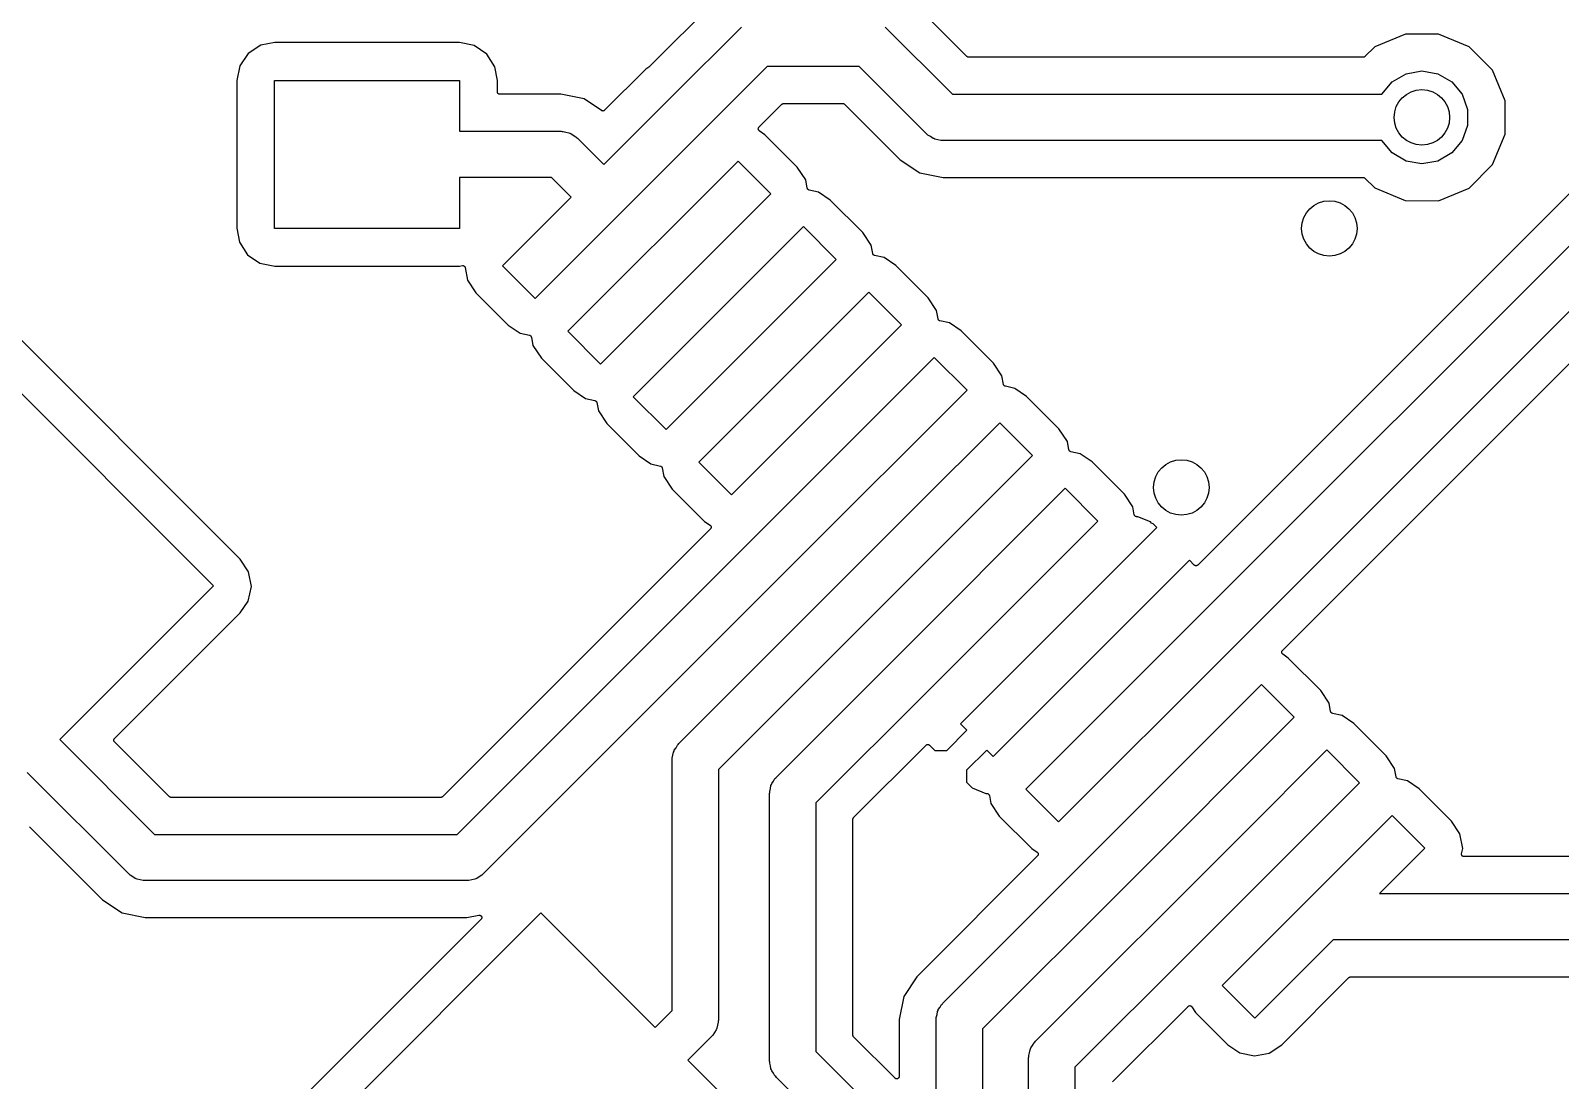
# Model space of a CAD drawing. Extents: x 0.3 to 75.7, y -92.7 to -2.
# Drawn here: x 15.88 to 24.15, y -77.4 to -71.73 of the extents above; entities that cross this region are included whole.
import ezdxf

# ---------------------------------------------------------------- set-up
doc = ezdxf.new("R2010")
doc.units = 0
doc.header["$MEASUREMENT"] = 0
doc.layers.add('BLACK', color=7, linetype='CONTINUOUS')

msp = doc.modelspace()

# ---------------------------------------------------------------- linework, layer by layer
at = {"layer": 'Black'}
for p, q in [((20.9417, -71.8712), (19.8196, -70.7491)), ((19.5802, -71.5711), (19.2239, -71.9274)), ((19.3508, -72.0834), (19.7225, -71.7116)), ((20.4993, -71.7116), (20.8627, -72.075)), ((23.3109, -71.7499), (23.1454, -71.8183)), ((23.4899, -71.7501), (23.3109, -71.7499)), ((23.6552, -71.8187), (23.4899, -71.7501)), ((17.126, -71.81), (17.0578, -71.8538)), ((17.2012, -71.7958), (17.126, -71.81)), ((18.1987, -71.7958), (17.2012, -71.7958)), ((18.2793, -71.8122), (18.1987, -71.7958)), ((18.3462, -71.8578), (18.2793, -71.8122)), ((23.1454, -71.8183), (23.0924, -71.8712)), ((23.7817, -71.9454), (23.6552, -71.8187)), ((17.0122, -71.9207), (16.9958, -72.0013)), ((17.0578, -71.8538), (17.0122, -71.9207)), ((18.39, -71.926), (18.3462, -71.8578)), ((20.9422, -71.8715), (20.9417, -71.8712)), ((20.9426, -71.872), (20.9422, -71.8715)), ((20.944, -71.8728), (20.9426, -71.872)), ((20.9454, -71.8738), (20.944, -71.8728)), ((20.946, -71.8739), (20.9454, -71.8738)), ((20.9465, -71.8742), (20.946, -71.8739)), ((20.9481, -71.8745), (20.9465, -71.8742)), ((20.9498, -71.875), (20.9481, -71.8745)), ((20.9504, -71.8749), (20.9498, -71.875)), ((20.9509, -71.875), (20.9504, -71.8749)), ((23.0832, -71.875), (20.9509, -71.875)), ((23.0838, -71.8749), (23.0832, -71.875)), ((23.0844, -71.875), (23.0838, -71.8749)), ((23.086, -71.8745), (23.0844, -71.875)), ((23.0877, -71.8742), (23.086, -71.8745)), ((23.0882, -71.8739), (23.0877, -71.8742)), ((23.0887, -71.8738), (23.0882, -71.8739)), ((23.0901, -71.8728), (23.0887, -71.8738)), ((23.0916, -71.872), (23.0901, -71.8728)), ((23.092, -71.8715), (23.0916, -71.872)), ((23.0924, -71.8712), (23.092, -71.8715)), ((16.9958, -72.0013), (16.9958, -72.7988)), ((17.2, -72.8), (17.2, -72)), ((17.2, -72), (18.2, -72)), ((18.2, -72), (18.2, -72.275)), ((18.4042, -72.0012), (18.39, -71.926)), ((18.4042, -72.062), (18.4042, -72.0012)), ((19.2055, -71.9399), (18.9837, -72.1617)), ((19.2219, -71.929), (19.2055, -71.9399)), ((19.2229, -71.9281), (19.2219, -71.929)), ((19.2239, -71.9274), (19.2229, -71.9281)), ((19.8627, -71.925), (19.5275, -72.2601)), ((20.3591, -71.925), (19.8627, -71.925)), ((20.7225, -72.2884), (20.3591, -71.925)), ((23.2387, -72.0078), (23.3142, -71.9642)), ((23.3142, -71.9642), (23.4, -71.949)), ((23.4, -71.949), (23.4858, -71.9642)), ((23.4858, -71.9642), (23.5613, -72.0078)), ((23.8501, -72.1109), (23.7817, -71.9454)), ((18.4044, -72.0631), (18.4042, -72.062)), ((18.4044, -72.0643), (18.4044, -72.0631)), ((18.4048, -72.0653), (18.4044, -72.0643)), ((18.405, -72.0664), (18.4048, -72.0653)), ((18.4055, -72.0674), (18.405, -72.0664)), ((18.4059, -72.0685), (18.4055, -72.0674)), ((18.4066, -72.0694), (18.4059, -72.0685)), ((18.4072, -72.0704), (18.4066, -72.0694)), ((18.4081, -72.0711), (18.4072, -72.0704)), ((18.4088, -72.072), (18.4081, -72.0711)), ((18.4098, -72.0725), (18.4088, -72.072)), ((18.4107, -72.0733), (18.4098, -72.0725)), ((18.4117, -72.0736), (18.4107, -72.0733)), ((18.4127, -72.0742), (18.4117, -72.0736)), ((18.4138, -72.0744), (18.4127, -72.0742)), ((18.4149, -72.0748), (18.4138, -72.0744)), ((18.4161, -72.0748), (18.4149, -72.0748)), ((18.4172, -72.075), (18.4161, -72.0748)), ((18.7469, -72.075), (18.4172, -72.075)), ((18.8724, -72.1), (18.7469, -72.075)), ((18.9795, -72.4546), (19.3508, -72.0834)), ((19.3508, -72.0834), (19.3508, -72.0834)), ((20.8627, -72.075), (23.1825, -72.075)), ((23.1825, -72.075), (23.1827, -72.0745)), ((23.1827, -72.0745), (23.2387, -72.0078)), ((23.5613, -72.0078), (23.6173, -72.0745)), ((23.6173, -72.0745), (23.6471, -72.1564)), ((18.9673, -72.1633), (18.8724, -72.1)), ((18.9692, -72.1642), (18.9673, -72.1633)), ((18.9711, -72.1651), (18.9692, -72.1642)), ((18.9713, -72.1651), (18.9711, -72.1651)), ((18.9714, -72.1651), (18.9713, -72.1651)), ((18.9735, -72.1653), (18.9714, -72.1651)), ((18.9756, -72.1655), (18.9735, -72.1653)), ((18.9758, -72.1654), (18.9756, -72.1655)), ((18.9759, -72.1654), (18.9758, -72.1654)), ((18.9779, -72.1649), (18.9759, -72.1654)), ((18.98, -72.1643), (18.9779, -72.1649)), ((18.9801, -72.1642), (18.98, -72.1643)), ((18.9802, -72.1642), (18.9801, -72.1642)), ((18.9819, -72.1629), (18.9802, -72.1642)), ((18.9837, -72.1617), (18.9819, -72.1629)), ((19.8176, -72.2529), (19.9417, -72.1288)), ((19.9417, -72.1288), (19.9422, -72.1285)), ((19.9422, -72.1285), (19.9426, -72.128)), ((19.9426, -72.128), (19.944, -72.1272)), ((19.944, -72.1272), (19.9454, -72.1262)), ((19.9454, -72.1262), (19.946, -72.1261)), ((19.946, -72.1261), (19.9465, -72.1258)), ((19.9465, -72.1258), (19.9481, -72.1255)), ((19.9481, -72.1255), (19.9498, -72.125)), ((19.9498, -72.125), (19.9504, -72.1251)), ((19.9504, -72.1251), (19.9509, -72.125)), ((19.9509, -72.125), (20.2709, -72.125)), ((20.2709, -72.125), (20.2715, -72.1251)), ((20.2715, -72.1251), (20.272, -72.125)), ((20.272, -72.125), (20.2737, -72.1255)), ((20.2737, -72.1255), (20.2754, -72.1258)), ((20.2754, -72.1258), (20.2758, -72.1261)), ((20.2758, -72.1261), (20.2764, -72.1262)), ((20.2764, -72.1262), (20.2778, -72.1272)), ((20.2778, -72.1272), (20.2793, -72.128)), ((20.2793, -72.128), (20.2796, -72.1285)), ((20.2796, -72.1285), (20.2801, -72.1288)), ((20.2801, -72.1288), (20.5802, -72.4289)), ((23.6471, -72.1564), (23.6471, -72.2436)), ((23.8499, -72.2899), (23.8501, -72.1109)), ((19.8162, -72.2549), (19.8175, -72.253)), ((19.8175, -72.253), (19.8176, -72.253)), ((19.8176, -72.253), (19.8176, -72.2529)), ((23.6471, -72.2436), (23.6173, -72.3255)), ((18.2, -72.275), (18.7482, -72.275)), ((19.5275, -72.2601), (18.6083, -73.1794)), ((18.7482, -72.275), (18.7536, -72.276)), ((18.7536, -72.276), (18.7591, -72.2755)), ((18.7591, -72.2755), (18.7748, -72.2797)), ((18.7748, -72.2797), (18.7909, -72.2825)), ((18.7909, -72.2825), (18.7957, -72.2853)), ((18.7957, -72.2853), (18.801, -72.2867)), ((18.801, -72.2867), (18.8144, -72.2961)), ((18.8144, -72.2961), (18.8285, -72.3042)), ((18.8285, -72.3042), (18.8321, -72.3085)), ((18.8321, -72.3085), (18.8366, -72.3116)), ((18.8366, -72.3116), (18.9795, -72.4546)), ((19.8141, -72.2633), (19.8138, -72.2611)), ((19.8138, -72.2611), (19.8139, -72.2611)), ((19.8139, -72.261), (19.8144, -72.2588)), ((19.8139, -72.2611), (19.8139, -72.261)), ((19.8142, -72.2655), (19.8141, -72.2633)), ((19.8143, -72.2655), (19.8142, -72.2655)), ((19.8143, -72.2656), (19.8143, -72.2655)), ((19.8152, -72.2676), (19.8143, -72.2656)), ((19.8144, -72.2588), (19.815, -72.2568)), ((19.815, -72.2566), (19.8162, -72.2549)), ((19.815, -72.2567), (19.815, -72.2566)), ((19.815, -72.2568), (19.815, -72.2567)), ((19.8162, -72.2696), (19.8152, -72.2676)), ((19.8162, -72.2697), (19.8162, -72.2696)), ((19.8162, -72.2696), (19.8162, -72.2696)), ((19.8178, -72.2712), (19.8162, -72.2697)), ((19.8193, -72.2728), (19.8178, -72.2712)), ((19.8194, -72.2728), (19.8193, -72.2728)), ((19.8195, -72.2728), (19.8194, -72.2728)), ((19.8496, -72.2934), (19.8195, -72.2728)), ((20.0246, -72.4684), (19.8496, -72.2934)), ((20.727, -72.2915), (20.7225, -72.2884)), ((20.7306, -72.2958), (20.727, -72.2915)), ((20.7447, -72.3039), (20.7306, -72.2958)), ((20.7581, -72.3133), (20.7447, -72.3039)), ((20.7634, -72.3147), (20.7581, -72.3133)), ((20.7682, -72.3175), (20.7634, -72.3147)), ((20.7842, -72.3203), (20.7682, -72.3175)), ((20.8, -72.3245), (20.7842, -72.3203)), ((20.8055, -72.324), (20.8, -72.3245)), ((20.8109, -72.325), (20.8055, -72.324)), ((23.1825, -72.325), (20.8109, -72.325)), ((23.1827, -72.3255), (23.1825, -72.325)), ((23.2387, -72.3922), (23.1827, -72.3255)), ((23.6173, -72.3255), (23.5613, -72.3922)), ((23.7813, -72.4552), (23.8499, -72.2899)), ((23.3142, -72.4358), (23.2387, -72.3922)), ((23.5613, -72.3922), (23.4858, -72.4358)), ((18.7851, -73.3562), (19.7043, -72.4369)), ((19.7043, -72.4369), (19.8811, -72.6137)), ((20.07, -72.537), (20.0246, -72.4684)), ((20.5802, -72.4289), (20.6866, -72.5)), ((20.6866, -72.5), (20.8122, -72.525)), ((23.4, -72.451), (23.3142, -72.4358)), ((23.4858, -72.4358), (23.4, -72.451)), ((23.6546, -72.5817), (23.7813, -72.4552)), ((18.6964, -72.525), (18.2, -72.525)), ((18.2, -72.525), (18.2, -72.8)), ((18.8028, -72.6314), (18.6964, -72.525)), ((20.0786, -72.5823), (20.07, -72.537)), ((20.0788, -72.5831), (20.0786, -72.5823)), ((20.079, -72.5839), (20.0788, -72.5831)), ((20.8122, -72.525), (23.0832, -72.525)), ((24.2712, -72.537), (22.1884, -74.6198)), ((23.0832, -72.525), (23.0838, -72.5251)), ((23.0838, -72.5251), (23.0843, -72.525)), ((23.0843, -72.525), (23.086, -72.5255)), ((23.086, -72.5255), (23.0876, -72.5258)), ((23.0876, -72.5258), (23.0881, -72.5261)), ((23.0881, -72.5261), (23.0887, -72.5262)), ((23.0887, -72.5262), (23.0901, -72.5272)), ((23.0901, -72.5272), (23.0916, -72.528)), ((23.0916, -72.528), (23.0919, -72.5285)), ((23.0919, -72.5285), (23.0924, -72.5288)), ((23.0924, -72.5288), (23.1448, -72.5813)), ((23.1448, -72.5813), (23.3101, -72.6499)), ((23.4891, -72.6501), (23.6546, -72.5817)), ((18.4315, -73.0026), (18.8028, -72.6314)), ((19.8811, -72.6137), (18.9619, -73.5329)), ((20.0796, -72.5852), (20.079, -72.5839)), ((20.0802, -72.5866), (20.0796, -72.5852)), ((20.0807, -72.5872), (20.0802, -72.5866)), ((20.0811, -72.5879), (20.0807, -72.5872)), ((20.0821, -72.5889), (20.0811, -72.5879)), ((20.0831, -72.59), (20.0821, -72.5889)), ((20.0838, -72.5904), (20.0831, -72.59)), ((20.0844, -72.5909), (20.0838, -72.5904)), ((20.0858, -72.5915), (20.0844, -72.5909)), ((20.087, -72.5922), (20.0858, -72.5915)), ((20.0878, -72.5923), (20.087, -72.5922)), ((20.0886, -72.5926), (20.0878, -72.5923)), ((20.1399, -72.6038), (20.0886, -72.5926)), ((20.2031, -72.647), (20.1399, -72.6038)), ((20.3781, -72.822), (20.2031, -72.647)), ((22.1792, -74.9118), (24.475, -72.616)), ((23.3101, -72.6499), (23.4891, -72.6501)), ((16.9958, -72.7988), (17.01, -72.874)), ((18.2, -72.8), (17.2, -72.8)), ((19.1386, -73.7097), (20.0579, -72.7905)), ((20.0579, -72.7905), (20.2347, -72.9672)), ((20.4236, -72.8905), (20.3781, -72.822)), ((24.6884, -72.7562), (22.356, -75.0886)), ((17.01, -72.874), (17.0538, -72.9422)), ((20.4321, -72.9359), (20.4236, -72.8905)), ((22.646, -75.0813), (24.8289, -72.8985)), ((17.0538, -72.9422), (17.1207, -72.9878)), ((17.1207, -72.9878), (17.2013, -73.0042)), ((20.2347, -72.9672), (19.3154, -73.8865)), ((20.4324, -72.9366), (20.4321, -72.9359)), ((20.4325, -72.9374), (20.4324, -72.9366)), ((20.4332, -72.9387), (20.4325, -72.9374)), ((20.4337, -72.9401), (20.4332, -72.9387)), ((20.4342, -72.9407), (20.4337, -72.9401)), ((20.4346, -72.9414), (20.4342, -72.9407)), ((20.4357, -72.9424), (20.4346, -72.9414)), ((20.4366, -72.9435), (20.4357, -72.9424)), ((20.4374, -72.9439), (20.4366, -72.9435)), ((20.438, -72.9445), (20.4374, -72.9439)), ((20.4393, -72.945), (20.438, -72.9445)), ((20.4406, -72.9457), (20.4393, -72.945)), ((20.4414, -72.9459), (20.4406, -72.9457)), ((20.4421, -72.9462), (20.4414, -72.9459)), ((20.4934, -72.9573), (20.4421, -72.9462)), ((20.5567, -73.0005), (20.4934, -72.9573)), ((17.0142, -74.5869), (15.4603, -73.0331)), ((17.2013, -73.0042), (18.1988, -73.0042)), ((18.1988, -73.0042), (18.2147, -73.0012)), ((18.2147, -73.0012), (18.2158, -73.0012)), ((18.2158, -73.0012), (18.2169, -73.001)), ((18.2169, -73.001), (18.2181, -73.0011)), ((18.2181, -73.0011), (18.2192, -73.0011)), ((18.2192, -73.0011), (18.2203, -73.0015)), ((18.2203, -73.0015), (18.2214, -73.0017)), ((18.2214, -73.0017), (18.2224, -73.0022)), ((18.2224, -73.0022), (18.2235, -73.0026)), ((18.2235, -73.0026), (18.2243, -73.0033)), ((18.2243, -73.0033), (18.2253, -73.0039)), ((18.2253, -73.0039), (18.2261, -73.0048)), ((18.2261, -73.0048), (18.2269, -73.0055)), ((18.2269, -73.0055), (18.2275, -73.0065)), ((18.2275, -73.0065), (18.2283, -73.0073)), ((18.2283, -73.0073), (18.2287, -73.0084)), ((18.2287, -73.0084), (18.2292, -73.0094)), ((18.2292, -73.0094), (18.2295, -73.0105)), ((18.2295, -73.0105), (18.2299, -73.0116)), ((18.2299, -73.0116), (18.2426, -73.0793)), ((18.2426, -73.0793), (18.2881, -73.1479)), ((18.6083, -73.1794), (18.4315, -73.0026)), ((20.7317, -73.1755), (20.5567, -73.0005)), ((18.2881, -73.1479), (18.4631, -73.3229)), ((19.4922, -74.0633), (20.4114, -73.144)), ((20.4114, -73.144), (20.5882, -73.3208)), ((15.3151, -73.1766), (16.8707, -74.7322)), ((20.7771, -73.2441), (20.7317, -73.1755)), ((20.7857, -73.2894), (20.7771, -73.2441)), ((18.4631, -73.3229), (18.5263, -73.3661)), ((20.5882, -73.3208), (19.669, -74.24)), ((20.786, -73.2902), (20.7857, -73.2894)), ((20.7861, -73.291), (20.786, -73.2902)), ((20.7867, -73.2923), (20.7861, -73.291)), ((20.7873, -73.2937), (20.7867, -73.2923)), ((20.7878, -73.2943), (20.7873, -73.2937)), ((20.7882, -73.295), (20.7878, -73.2943)), ((20.7892, -73.296), (20.7882, -73.295)), ((20.7902, -73.2971), (20.7892, -73.296)), ((20.7909, -73.2975), (20.7902, -73.2971)), ((20.7915, -73.298), (20.7909, -73.2975)), ((20.7929, -73.2986), (20.7915, -73.298)), ((20.7941, -73.2993), (20.7929, -73.2986)), ((20.7949, -73.2994), (20.7941, -73.2993)), ((20.7957, -73.2997), (20.7949, -73.2994)), ((20.847, -73.3109), (20.7957, -73.2997)), ((20.9102, -73.3541), (20.847, -73.3109)), ((18.5263, -73.3661), (18.5776, -73.3772)), ((18.5776, -73.3772), (18.5784, -73.3775)), ((18.5784, -73.3775), (18.5792, -73.3777)), ((18.5792, -73.3777), (18.5804, -73.3784)), ((18.5804, -73.3784), (18.5818, -73.3789)), ((18.5818, -73.3789), (18.5824, -73.3795)), ((18.5824, -73.3795), (18.5831, -73.3799)), ((18.5831, -73.3799), (18.584, -73.381)), ((18.584, -73.381), (18.5851, -73.382)), ((18.5851, -73.382), (18.5855, -73.3827)), ((18.5855, -73.3827), (18.586, -73.3833)), ((18.586, -73.3833), (18.5866, -73.3847)), ((18.5866, -73.3847), (18.5872, -73.386)), ((18.5872, -73.386), (18.5873, -73.3868)), ((18.5873, -73.3868), (18.5876, -73.3875)), ((18.5876, -73.3875), (18.5962, -73.4329)), ((18.9619, -73.5329), (18.7851, -73.3562)), ((21.0852, -73.5291), (20.9102, -73.3541)), ((18.5962, -73.4329), (18.6416, -73.5014)), ((18.6416, -73.5014), (18.8166, -73.6764)), ((20.3054, -73.9572), (20.765, -73.4976)), ((20.765, -73.4976), (20.9418, -73.6744)), ((21.1307, -73.5976), (21.0852, -73.5291)), ((21.1392, -73.643), (21.1307, -73.5976)), ((21.1395, -73.6437), (21.1392, -73.643)), ((21.1396, -73.6446), (21.1395, -73.6437)), ((21.1403, -73.6458), (21.1396, -73.6446)), ((21.1408, -73.6472), (21.1403, -73.6458)), ((21.1413, -73.6478), (21.1408, -73.6472)), ((21.1417, -73.6485), (21.1413, -73.6478)), ((21.1428, -73.6495), (21.1417, -73.6485)), ((21.1438, -73.6506), (21.1428, -73.6495)), ((21.1445, -73.651), (21.1438, -73.6506)), ((21.1451, -73.6516), (21.1445, -73.651)), ((21.1464, -73.6521), (21.1451, -73.6516)), ((21.1477, -73.6529), (21.1464, -73.6521)), ((21.1485, -73.653), (21.1477, -73.6529)), ((21.1492, -73.6533), (21.1485, -73.653)), ((21.2005, -73.6644), (21.1492, -73.6533)), ((18.8166, -73.6764), (18.8799, -73.7196)), ((18.8799, -73.7196), (18.9312, -73.7308)), ((18.9312, -73.7308), (18.9319, -73.7311)), ((18.9319, -73.7311), (18.9327, -73.7312)), ((18.9327, -73.7312), (18.934, -73.7319)), ((18.934, -73.7319), (18.9353, -73.7325)), ((18.9353, -73.7325), (18.9359, -73.733)), ((18.9359, -73.733), (18.9367, -73.7334)), ((18.9367, -73.7334), (18.9376, -73.7345)), ((18.9376, -73.7345), (18.9387, -73.7355)), ((18.9387, -73.7355), (18.9391, -73.7362)), ((18.9391, -73.7362), (18.9396, -73.7368)), ((18.9396, -73.7368), (18.9401, -73.7382)), ((18.9401, -73.7382), (18.9408, -73.7395)), ((18.9408, -73.7395), (18.9409, -73.7403)), ((18.9409, -73.7403), (18.9412, -73.7411)), ((18.9412, -73.7411), (18.9497, -73.7864)), ((19.3154, -73.8865), (19.1386, -73.7097)), ((20.9418, -73.6744), (20.0225, -74.5936)), ((21.2638, -73.7076), (21.2005, -73.6644)), ((21.4388, -73.8826), (21.2638, -73.7076)), ((18.9497, -73.7864), (18.9952, -73.855)), ((18.9952, -73.855), (19.1702, -74.03)), ((20.6589, -74.3107), (21.1185, -73.8511)), ((21.1185, -73.8511), (21.2953, -74.0279)), ((21.4842, -73.9512), (21.4388, -73.8826)), ((18.1876, -76.075), (20.3054, -73.9572)), ((21.4928, -73.9965), (21.4842, -73.9512)), ((19.1702, -74.03), (19.2334, -74.0732)), ((19.669, -74.24), (19.4922, -74.0633)), ((21.2953, -74.0279), (20.3761, -74.9471)), ((21.4931, -73.9973), (21.4928, -73.9965)), ((21.4932, -73.9981), (21.4931, -73.9973)), ((21.4938, -73.9994), (21.4932, -73.9981)), ((21.4944, -74.0008), (21.4938, -73.9994)), ((21.4949, -74.0014), (21.4944, -74.0008)), ((21.4953, -74.0021), (21.4949, -74.0014)), ((21.4964, -74.0031), (21.4953, -74.0021)), ((21.4973, -74.0042), (21.4964, -74.0031)), ((21.498, -74.0046), (21.4973, -74.0042)), ((21.4986, -74.0051), (21.498, -74.0046)), ((21.5, -74.0057), (21.4986, -74.0051)), ((21.5012, -74.0064), (21.5, -74.0057)), ((21.502, -74.0065), (21.5012, -74.0064)), ((21.5028, -74.0068), (21.502, -74.0065)), ((21.5541, -74.018), (21.5028, -74.0068)), ((21.6173, -74.0612), (21.5541, -74.018)), ((21.7923, -74.2362), (21.6173, -74.0612)), ((19.2334, -74.0732), (19.2847, -74.0843)), ((19.2847, -74.0843), (19.2855, -74.0846)), ((19.2855, -74.0846), (19.2863, -74.0848)), ((19.2863, -74.0848), (19.2875, -74.0855)), ((19.2875, -74.0855), (19.2889, -74.086)), ((19.2889, -74.086), (19.2895, -74.0866)), ((19.2895, -74.0866), (19.2902, -74.087)), ((19.2902, -74.087), (19.2912, -74.0881)), ((19.2912, -74.0881), (19.2922, -74.0891)), ((19.2922, -74.0891), (19.2926, -74.0898)), ((19.2926, -74.0898), (19.2931, -74.0904)), ((19.2931, -74.0904), (19.2937, -74.0918)), ((19.2937, -74.0918), (19.2943, -74.0931)), ((19.2943, -74.0931), (19.2945, -74.0939)), ((19.2945, -74.0939), (19.2947, -74.0946)), ((19.2947, -74.0946), (19.3033, -74.14)), ((19.3033, -74.14), (19.3487, -74.2086)), ((19.3487, -74.2086), (19.5237, -74.3836)), ((20.5529, -75.1239), (21.4721, -74.2047)), ((21.4721, -74.2047), (21.6489, -74.3815)), ((21.8378, -74.3047), (21.7923, -74.2362)), ((19.3848, -75.5848), (20.6589, -74.3107)), ((21.8459, -74.3476), (21.8378, -74.3047)), ((19.5237, -74.3836), (19.5538, -74.4041)), ((21.6489, -74.3815), (20.7296, -75.3007)), ((21.8466, -74.3497), (21.8459, -74.3476)), ((21.8474, -74.3517), (21.8466, -74.3497)), ((21.8474, -74.3518), (21.8474, -74.3517)), ((21.8475, -74.3519), (21.8474, -74.3518)), ((21.8489, -74.3535), (21.8475, -74.3519)), ((21.8503, -74.3552), (21.8489, -74.3535)), ((21.8504, -74.3552), (21.8503, -74.3552)), ((21.8504, -74.3553), (21.8504, -74.3552)), ((21.8522, -74.3563), (21.8504, -74.3553)), ((21.8542, -74.3575), (21.8522, -74.3563)), ((21.8543, -74.3575), (21.8542, -74.3575)), ((21.8564, -74.3578), (21.8543, -74.3575)), ((21.8543, -74.3575), (21.8543, -74.3575)), ((21.8586, -74.3582), (21.8564, -74.3578)), ((21.8654, -74.3582), (21.8586, -74.3582)), ((21.934, -74.3866), (21.8654, -74.3582)), ((21.9387, -74.3922), (21.934, -74.3866)), ((21.9477, -74.3974), (21.9387, -74.3922)), ((21.9671, -74.4168), (21.9477, -74.3974)), ((19.5557, -74.424), (18.1085, -75.8712)), ((19.5538, -74.4041), (19.5539, -74.4042)), ((19.5539, -74.4042), (19.5539, -74.4042)), ((19.5539, -74.4042), (19.5555, -74.4058)), ((19.5555, -74.4058), (19.5571, -74.4073)), ((19.5558, -74.4239), (19.5557, -74.424)), ((19.5557, -74.424), (19.5557, -74.424)), ((19.5571, -74.422), (19.5558, -74.4239)), ((19.5571, -74.4073), (19.5571, -74.4073)), ((19.5571, -74.4073), (19.5571, -74.4074)), ((19.5571, -74.4074), (19.5581, -74.4094)), ((19.5583, -74.4203), (19.5571, -74.422)), ((19.5581, -74.4094), (19.559, -74.4113)), ((19.5589, -74.418), (19.5583, -74.4202)), ((19.5583, -74.4202), (19.5583, -74.4203)), ((19.5583, -74.4203), (19.5583, -74.4203)), ((19.5594, -74.416), (19.5589, -74.418)), ((19.559, -74.4113), (19.559, -74.4114)), ((19.559, -74.4114), (19.559, -74.4115)), ((19.559, -74.4115), (19.5592, -74.4136)), ((19.5592, -74.4136), (19.5595, -74.4158)), ((19.5595, -74.4158), (19.5594, -74.4159)), ((19.5594, -74.4159), (19.5594, -74.416)), ((21.8256, -74.5582), (21.9671, -74.4168)), ((20.9064, -75.4775), (21.8256, -74.5582)), ((17.0596, -74.6555), (17.0142, -74.5869)), ((20.0225, -74.5936), (18.3277, -76.2884)), ((22.1438, -74.5936), (22.0024, -74.735)), ((22.17, -74.6198), (22.1438, -74.5936)), ((22.1709, -74.6204), (22.17, -74.6198)), ((22.1717, -74.6212), (22.1709, -74.6204)), ((22.1728, -74.6217), (22.1717, -74.6212)), ((22.1737, -74.6223), (22.1728, -74.6217)), ((22.1748, -74.6226), (22.1737, -74.6223)), ((22.1758, -74.6231), (22.1748, -74.6226)), ((22.177, -74.6232), (22.1758, -74.6231)), ((22.1781, -74.6235), (22.177, -74.6232)), ((22.1792, -74.6234), (22.1781, -74.6235)), ((22.1803, -74.6235), (22.1792, -74.6234)), ((22.1814, -74.6232), (22.1803, -74.6235)), ((22.1826, -74.6231), (22.1814, -74.6232)), ((22.1836, -74.6226), (22.1826, -74.6231)), ((22.1847, -74.6223), (22.1836, -74.6226)), ((22.1856, -74.6217), (22.1847, -74.6223)), ((22.1867, -74.6212), (22.1856, -74.6217)), ((22.1875, -74.6204), (22.1867, -74.6212)), ((22.1884, -74.6198), (22.1875, -74.6204)), ((16.8707, -74.7322), (16.0399, -75.5631)), ((17.0746, -74.735), (17.0596, -74.6555)), ((17.0142, -74.8775), (17.0574, -74.8142)), ((17.0574, -74.8142), (17.0746, -74.735)), ((22.0024, -74.735), (21.0832, -75.6543)), ((16.3348, -75.5568), (17.0142, -74.8775)), ((20.3761, -74.9471), (19.5982, -75.725)), ((21.26, -75.831), (22.1792, -74.9118)), ((22.1792, -74.9118), (22.1792, -74.9118)), ((19.9116, -75.7652), (20.5529, -75.1239)), ((20.5529, -75.1239), (20.5529, -75.1239)), ((22.356, -75.0886), (21.4367, -76.0078)), ((22.6423, -75.0894), (22.6429, -75.0873)), ((22.6423, -75.0895), (22.6423, -75.0894)), ((22.6423, -75.0896), (22.6423, -75.0895)), ((22.6425, -75.0917), (22.6423, -75.0896)), ((22.6427, -75.0939), (22.6425, -75.0917)), ((22.6427, -75.094), (22.6427, -75.0939)), ((22.6437, -75.096), (22.6427, -75.094)), ((22.6427, -75.094), (22.6427, -75.094)), ((22.6429, -75.0873), (22.6434, -75.0852)), ((22.6434, -75.085), (22.6447, -75.0833)), ((22.6434, -75.0851), (22.6434, -75.085)), ((22.6434, -75.0852), (22.6434, -75.0851)), ((22.6446, -75.098), (22.6437, -75.096)), ((22.6446, -75.0981), (22.6446, -75.098)), ((22.6447, -75.0981), (22.6446, -75.0981)), ((22.6447, -75.0833), (22.6459, -75.0815)), ((22.6462, -75.0996), (22.6447, -75.0981)), ((22.6459, -75.0815), (22.646, -75.0814)), ((22.646, -75.0814), (22.646, -75.0813)), ((22.6478, -75.1012), (22.6462, -75.0996)), ((22.6479, -75.1013), (22.6478, -75.1012)), ((22.6478, -75.1012), (22.6478, -75.1012)), ((22.678, -75.1218), (22.6479, -75.1013)), ((22.853, -75.2968), (22.678, -75.1218)), ((20.7296, -75.3007), (20.125, -75.9053)), ((22.0731, -75.725), (22.5328, -75.2653)), ((22.5328, -75.2653), (22.7095, -75.4421)), ((22.8985, -75.3654), (22.853, -75.2968)), ((22.907, -75.4108), (22.8985, -75.3654)), ((22.7095, -75.4421), (21.7903, -76.3614)), ((22.9073, -75.4115), (22.907, -75.4108)), ((22.9074, -75.4123), (22.9073, -75.4115)), ((22.9081, -75.4136), (22.9074, -75.4123)), ((22.9086, -75.415), (22.9081, -75.4136)), ((22.9091, -75.4156), (22.9086, -75.415)), ((22.9095, -75.4163), (22.9091, -75.4156)), ((22.9106, -75.4173), (22.9095, -75.4163)), ((22.9115, -75.4184), (22.9106, -75.4173)), ((22.9122, -75.4188), (22.9115, -75.4184)), ((22.9128, -75.4193), (22.9122, -75.4188)), ((22.9142, -75.4199), (22.9128, -75.4193)), ((22.9155, -75.4206), (22.9142, -75.4199)), ((22.9163, -75.4207), (22.9155, -75.4206)), ((22.917, -75.4211), (22.9163, -75.4207)), ((22.9683, -75.4322), (22.917, -75.4211)), ((23.0315, -75.4754), (22.9683, -75.4322)), ((23.2065, -75.6504), (23.0315, -75.4754)), ((16.3323, -75.5605), (16.3329, -75.5596)), ((16.3329, -75.5596), (16.3334, -75.5586)), ((16.3334, -75.5586), (16.3342, -75.5578)), ((16.3342, -75.5578), (16.3348, -75.5568)), ((20.8323, -75.6216), (20.9414, -75.5125)), ((20.9414, -75.5125), (20.9064, -75.4775)), ((16.0399, -75.5631), (16.5518, -76.075)), ((16.3311, -75.5649), (16.3314, -75.5638)), ((16.3312, -75.566), (16.3311, -75.5649)), ((16.3311, -75.5672), (16.3312, -75.566)), ((16.3314, -75.5683), (16.3311, -75.5672)), ((16.3314, -75.5638), (16.3315, -75.5627)), ((16.3315, -75.5694), (16.3314, -75.5683)), ((16.3315, -75.5627), (16.332, -75.5616)), ((16.332, -75.5704), (16.3315, -75.5694)), ((16.332, -75.5616), (16.3323, -75.5605)), ((16.3323, -75.5715), (16.332, -75.5704)), ((16.3329, -75.5725), (16.3323, -75.5715)), ((16.3334, -75.5735), (16.3329, -75.5725)), ((16.3342, -75.5743), (16.3334, -75.5735)), ((16.3348, -75.5752), (16.3342, -75.5743)), ((16.6308, -75.8712), (16.3348, -75.5752)), ((19.3529, -75.6466), (19.3558, -75.6305)), ((19.3558, -75.6305), (19.3585, -75.6257)), ((19.3585, -75.6257), (19.3599, -75.6204)), ((19.3599, -75.6204), (19.3693, -75.607)), ((19.3693, -75.607), (19.3775, -75.5929)), ((19.3775, -75.5929), (19.3817, -75.5893)), ((19.3817, -75.5893), (19.3848, -75.5848)), ((20.3288, -75.9844), (20.7204, -75.5927)), ((20.7204, -75.5927), (20.7214, -75.5921)), ((20.7214, -75.5921), (20.7222, -75.5913)), ((20.7222, -75.5913), (20.7232, -75.5908)), ((20.7232, -75.5908), (20.7241, -75.5901)), ((20.7241, -75.5901), (20.7252, -75.5898)), ((20.7252, -75.5898), (20.7263, -75.5894)), ((20.7263, -75.5894), (20.7274, -75.5893)), ((20.7274, -75.5893), (20.7285, -75.589)), ((20.7285, -75.589), (20.7296, -75.5891)), ((20.7296, -75.5891), (20.7308, -75.589)), ((20.7308, -75.589), (20.7319, -75.5893)), ((20.7319, -75.5893), (20.733, -75.5894)), ((20.733, -75.5894), (20.734, -75.5898)), ((20.734, -75.5898), (20.7351, -75.5901)), ((20.7351, -75.5901), (20.7361, -75.5908)), ((20.7361, -75.5908), (20.7371, -75.5913)), ((20.7371, -75.5913), (20.7379, -75.5921)), ((20.7379, -75.5921), (20.7388, -75.5927)), ((20.7388, -75.5927), (20.7677, -75.6216)), ((20.7677, -75.6216), (20.8323, -75.6216)), ((21.0482, -75.6193), (20.939, -75.7284)), ((21.0832, -75.6543), (21.0482, -75.6193)), ((22.4267, -76.0785), (22.8863, -75.6189)), ((22.8863, -75.6189), (23.0631, -75.7957)), ((19.3482, -75.6732), (19.3492, -75.6678)), ((19.3482, -77.0277), (19.3482, -75.6732)), ((19.3487, -75.6623), (19.3529, -75.6466)), ((19.3492, -75.6678), (19.3487, -75.6623)), ((19.5982, -75.725), (19.5982, -77.0795)), ((20.8116, -76.9865), (22.0731, -75.725)), ((23.252, -75.7189), (23.2065, -75.6504)), ((23.2605, -75.7643), (23.252, -75.7189)), ((16.4116, -76.2884), (15.8631, -75.7399)), ((19.8825, -75.8108), (19.8853, -75.806)), ((19.8853, -75.806), (19.8867, -75.8007)), ((19.8867, -75.8007), (19.8961, -75.7874)), ((19.8961, -75.7874), (19.9042, -75.7732)), ((19.9042, -75.7732), (19.9085, -75.7697)), ((19.9085, -75.7697), (19.9116, -75.7652)), ((20.939, -75.7284), (20.939, -75.7929)), ((20.939, -75.7929), (20.9699, -75.8238)), ((23.0631, -75.7957), (22.1438, -76.7149)), ((23.2608, -75.7651), (23.2605, -75.7643)), ((23.2609, -75.7659), (23.2608, -75.7651)), ((23.2616, -75.7672), (23.2609, -75.7659)), ((23.2621, -75.7685), (23.2616, -75.7672)), ((23.2627, -75.7692), (23.2621, -75.7685)), ((23.263, -75.7699), (23.2627, -75.7692)), ((23.2641, -75.7708), (23.263, -75.7699)), ((23.2651, -75.772), (23.2641, -75.7708)), ((23.2658, -75.7724), (23.2651, -75.772)), ((23.2664, -75.7729), (23.2658, -75.7724)), ((23.2677, -75.7735), (23.2664, -75.7729)), ((23.269, -75.7742), (23.2677, -75.7735)), ((23.2698, -75.7743), (23.269, -75.7742)), ((23.2706, -75.7746), (23.2698, -75.7743)), ((23.3219, -75.7857), (23.2706, -75.7746)), ((23.3851, -75.8289), (23.3219, -75.7857)), ((16.6313, -75.8715), (16.6308, -75.8712)), ((16.6316, -75.872), (16.6313, -75.8715)), ((16.6331, -75.8728), (16.6316, -75.872)), ((16.6345, -75.8738), (16.6331, -75.8728)), ((16.6351, -75.8739), (16.6345, -75.8738)), ((16.6356, -75.8742), (16.6351, -75.8739)), ((16.6372, -75.8745), (16.6356, -75.8742)), ((16.6389, -75.875), (16.6372, -75.8745)), ((16.6394, -75.8749), (16.6389, -75.875)), ((16.64, -75.875), (16.6394, -75.8749)), ((18.0993, -75.875), (16.64, -75.875)), ((18.0999, -75.8749), (18.0993, -75.875)), ((18.1005, -75.875), (18.0999, -75.8749)), ((18.1021, -75.8745), (18.1005, -75.875)), ((18.1038, -75.8742), (18.1021, -75.8745)), ((18.1043, -75.8739), (18.1038, -75.8742)), ((18.1048, -75.8738), (18.1043, -75.8739)), ((18.1062, -75.8728), (18.1048, -75.8738)), ((18.1077, -75.872), (18.1062, -75.8728)), ((18.1081, -75.8715), (18.1077, -75.872)), ((18.1085, -75.8712), (18.1081, -75.8715)), ((19.875, -75.8536), (19.876, -75.8481)), ((19.875, -77.3), (19.875, -75.8536)), ((19.8755, -75.8427), (19.8797, -75.8269)), ((19.876, -75.8481), (19.8755, -75.8427)), ((19.8797, -75.8269), (19.8825, -75.8108)), ((20.9699, -75.8238), (21.0434, -75.8543)), ((21.0434, -75.8543), (21.05, -75.8543)), ((21.05, -75.8543), (21.0502, -75.8543)), ((21.0502, -75.8543), (21.0523, -75.8546)), ((21.0523, -75.8546), (21.0545, -75.855)), ((21.0545, -75.855), (21.0546, -75.855)), ((21.0546, -75.855), (21.0546, -75.855)), ((21.0546, -75.855), (21.0565, -75.8561)), ((21.0565, -75.8561), (21.0584, -75.8572)), ((21.0584, -75.8572), (21.0585, -75.8573)), ((21.0585, -75.8573), (21.0585, -75.8573)), ((21.0585, -75.8573), (21.0599, -75.859)), ((21.0599, -75.859), (21.0614, -75.8606)), ((21.0614, -75.8606), (21.0614, -75.8607)), ((21.0614, -75.8607), (21.0614, -75.8608)), ((21.0614, -75.8608), (21.0622, -75.8628)), ((21.0622, -75.8628), (21.063, -75.8648)), ((21.063, -75.8648), (21.071, -75.9078)), ((21.4367, -76.0078), (21.26, -75.831)), ((23.5601, -76.0039), (23.3851, -75.8289)), ((20.125, -75.9053), (20.125, -77.2482)), ((21.071, -75.9078), (21.1165, -75.9763)), ((22.3206, -76.8917), (23.2399, -75.9724)), ((23.2399, -75.9724), (23.4166, -76.1492)), ((15.8752, -76.0348), (16.2693, -76.4289)), ((20.325, -75.9924), (20.3255, -75.9908)), ((20.3251, -75.993), (20.325, -75.9924)), ((20.325, -75.9936), (20.3251, -75.993)), ((20.325, -77.16), (20.325, -75.9936)), ((20.3255, -75.9908), (20.3258, -75.9891)), ((20.3258, -75.9891), (20.3261, -75.9886)), ((20.3261, -75.9886), (20.3262, -75.9881)), ((20.3262, -75.9881), (20.3272, -75.9867)), ((20.3272, -75.9867), (20.328, -75.9852)), ((20.328, -75.9852), (20.3285, -75.9848)), ((20.3285, -75.9848), (20.3288, -75.9844)), ((21.1165, -75.9763), (21.2915, -76.1513)), ((23.6056, -76.0725), (23.5601, -76.0039)), ((16.5518, -76.075), (18.1876, -76.075)), ((21.3116, -77.1936), (22.4267, -76.0785)), ((23.6205, -76.152), (23.6056, -76.0725)), ((21.3235, -76.1918), (20.6711, -76.8442)), ((21.2915, -76.1513), (21.3216, -76.1719)), ((21.3216, -76.1719), (21.3216, -76.1719)), ((21.3216, -76.1719), (21.3217, -76.172)), ((21.3217, -76.172), (21.3233, -76.1735)), ((21.3233, -76.1735), (21.3248, -76.175)), ((21.3236, -76.1917), (21.3235, -76.1917)), ((21.3235, -76.1917), (21.3235, -76.1918)), ((21.3248, -76.1898), (21.3236, -76.1917)), ((21.3248, -76.175), (21.3249, -76.1751)), ((21.326, -76.1881), (21.3248, -76.1898)), ((21.3249, -76.1751), (21.3249, -76.1752)), ((21.3249, -76.1752), (21.3258, -76.1771)), ((21.3258, -76.1771), (21.3268, -76.1791)), ((21.3261, -76.188), (21.326, -76.1881)), ((21.3267, -76.1858), (21.3261, -76.188)), ((21.3261, -76.188), (21.3261, -76.188)), ((21.3272, -76.1837), (21.3267, -76.1858)), ((21.3268, -76.1791), (21.3268, -76.1792)), ((21.3268, -76.1792), (21.3268, -76.1792)), ((21.3268, -76.1792), (21.327, -76.1814)), ((21.327, -76.1814), (21.3272, -76.1836)), ((21.3272, -76.1836), (21.3272, -76.1837)), ((21.3272, -76.1837), (21.3272, -76.1837)), ((23.4166, -76.1492), (23.1704, -76.3955)), ((23.6143, -76.1842), (23.6144, -76.1822)), ((23.6144, -76.1845), (23.6143, -76.1842)), ((23.6144, -76.1802), (23.6145, -76.18)), ((23.6144, -76.1822), (23.6144, -76.1802)), ((23.6144, -76.1847), (23.6144, -76.1845)), ((23.6151, -76.1866), (23.6144, -76.1847)), ((23.6145, -76.1797), (23.6205, -76.152)), ((23.6145, -76.18), (23.6145, -76.1797)), ((23.6157, -76.1885), (23.6151, -76.1866)), ((23.6159, -76.1887), (23.6157, -76.1885)), ((23.616, -76.189), (23.6159, -76.1887)), ((23.6173, -76.1905), (23.616, -76.189)), ((23.6185, -76.1921), (23.6173, -76.1905)), ((23.6187, -76.1922), (23.6185, -76.1921)), ((23.6189, -76.1924), (23.6187, -76.1922)), ((23.6206, -76.1934), (23.6189, -76.1924)), ((23.6223, -76.1945), (23.6206, -76.1934)), ((23.6226, -76.1945), (23.6223, -76.1945)), ((23.6228, -76.1947), (23.6226, -76.1945)), ((23.6247, -76.195), (23.6228, -76.1947)), ((23.6267, -76.1954), (23.6247, -76.195)), ((23.627, -76.1954), (23.6267, -76.1954)), ((23.6272, -76.1955), (23.627, -76.1954)), ((24.373, -76.1955), (23.6272, -76.1955)), ((16.4161, -76.2915), (16.4116, -76.2884)), ((16.4197, -76.2958), (16.4161, -76.2915)), ((16.4338, -76.3039), (16.4197, -76.2958)), ((16.4472, -76.3133), (16.4338, -76.3039)), ((18.3055, -76.3039), (18.2922, -76.3133)), ((18.3197, -76.2958), (18.3055, -76.3039)), ((18.3232, -76.2915), (18.3197, -76.2958)), ((18.3277, -76.2884), (18.3232, -76.2915)), ((16.4525, -76.3147), (16.4472, -76.3133)), ((16.4572, -76.3175), (16.4525, -76.3147)), ((16.4733, -76.3203), (16.4572, -76.3175)), ((16.4891, -76.3245), (16.4733, -76.3203)), ((16.4946, -76.324), (16.4891, -76.3245)), ((16.5, -76.325), (16.4946, -76.324)), ((18.2393, -76.325), (16.5, -76.325)), ((18.2448, -76.324), (18.2393, -76.325)), ((18.2502, -76.3245), (18.2448, -76.324)), ((18.266, -76.3203), (18.2502, -76.3245)), ((18.2821, -76.3175), (18.266, -76.3203)), ((18.2869, -76.3147), (18.2821, -76.3175)), ((18.2922, -76.3133), (18.2869, -76.3147)), ((21.7903, -76.3614), (21.025, -77.1266)), ((16.2693, -76.4289), (16.3757, -76.5)), ((23.1704, -76.3955), (24.4205, -76.3955)), ((16.3757, -76.5), (16.5013, -76.525)), ((16.5013, -76.525), (18.2381, -76.525)), ((18.316, -76.5338), (16.6565, -78.1932)), ((16.8, -78.3385), (18.6385, -76.5)), ((18.2381, -76.525), (18.3042, -76.5118)), ((18.3042, -76.5118), (18.3049, -76.5118)), ((18.3049, -76.5118), (18.3056, -76.5116)), ((18.3056, -76.5116), (18.3072, -76.5118)), ((18.3072, -76.5118), (18.3087, -76.5117)), ((18.3087, -76.5117), (18.3094, -76.512)), ((18.3094, -76.512), (18.3101, -76.512)), ((18.3101, -76.512), (18.3115, -76.5127)), ((18.3115, -76.5127), (18.313, -76.5132)), ((18.313, -76.5132), (18.3136, -76.5136)), ((18.3136, -76.5136), (18.3142, -76.5139)), ((18.3142, -76.5139), (18.3153, -76.515)), ((18.3153, -76.515), (18.3165, -76.516)), ((18.3164, -76.5332), (18.316, -76.5338)), ((18.3169, -76.5327), (18.3164, -76.5332)), ((18.3165, -76.516), (18.3169, -76.5166)), ((18.3169, -76.5166), (18.3174, -76.5171)), ((18.3176, -76.5314), (18.3169, -76.5327)), ((18.3174, -76.5171), (18.3181, -76.5185)), ((18.3185, -76.5301), (18.3176, -76.5314)), ((18.3181, -76.5185), (18.3189, -76.5199)), ((18.3187, -76.5294), (18.3185, -76.5301)), ((18.3191, -76.5288), (18.3187, -76.5294)), ((18.3189, -76.5199), (18.319, -76.5206)), ((18.319, -76.5206), (18.3193, -76.5212)), ((18.3193, -76.5272), (18.3191, -76.5288)), ((18.3193, -76.5212), (18.3195, -76.5228)), ((18.3197, -76.5257), (18.3193, -76.5272)), ((18.3195, -76.5228), (18.3198, -76.5243)), ((18.3198, -76.5243), (18.3196, -76.525)), ((18.3196, -76.525), (18.3197, -76.5257)), ((18.6385, -76.5), (19.2572, -77.1187)), ((22.1438, -76.7149), (21.525, -77.3338)), ((22.9204, -76.6455), (22.4974, -77.0685)), ((24.3687, -76.6455), (22.9204, -76.6455)), ((20.6711, -76.8442), (20.6, -76.9506)), ((22.6427, -77.2119), (23.0053, -76.8493)), ((23.0053, -76.8493), (23.0058, -76.8489)), ((23.0058, -76.8489), (23.0062, -76.8485)), ((23.0062, -76.8485), (23.0077, -76.8476)), ((23.0077, -76.8476), (23.009, -76.8467)), ((23.009, -76.8467), (23.0096, -76.8465)), ((23.0096, -76.8465), (23.0101, -76.8462)), ((23.0101, -76.8462), (23.0118, -76.8459)), ((23.0118, -76.8459), (23.0134, -76.8455)), ((23.0134, -76.8455), (23.014, -76.8456)), ((23.014, -76.8456), (23.0145, -76.8455)), ((23.0145, -76.8455), (24.2805, -76.8455)), ((20.6, -76.9506), (20.575, -77.0762)), ((22.4974, -77.0685), (22.3206, -76.8917)), ((19.2572, -77.1187), (19.3482, -77.0277)), ((20.7797, -77.0482), (20.7825, -77.0321)), ((20.7825, -77.0321), (20.7853, -77.0274)), ((20.7853, -77.0274), (20.7867, -77.022)), ((20.7867, -77.022), (20.7961, -77.0087)), ((20.7961, -77.0087), (20.8042, -76.9945)), ((20.8042, -76.9945), (20.8085, -76.991)), ((20.8085, -76.991), (20.8116, -76.9865)), ((21.7288, -77.4128), (22.137, -77.0046)), ((22.137, -77.0046), (22.1371, -77.0045)), ((22.1371, -77.0045), (22.1372, -77.0044)), ((22.1372, -77.0044), (22.139, -77.0032)), ((22.139, -77.0032), (22.1407, -77.002)), ((22.1407, -77.002), (22.1409, -77.002)), ((22.1409, -77.002), (22.141, -77.0019)), ((22.141, -77.0019), (22.143, -77.0014)), ((22.143, -77.0014), (22.1451, -77.0008)), ((22.1451, -77.0008), (22.1452, -77.0009)), ((22.1452, -77.0009), (22.1454, -77.0008)), ((22.1454, -77.0008), (22.1475, -77.0011)), ((22.1475, -77.0011), (22.1496, -77.0012)), ((22.1496, -77.0012), (22.1497, -77.0013)), ((22.1497, -77.0013), (22.1499, -77.0013)), ((22.1499, -77.0013), (22.1518, -77.0023)), ((22.1518, -77.0023), (22.1536, -77.0031)), ((22.1536, -77.0031), (22.1538, -77.0033)), ((22.1538, -77.0033), (22.1539, -77.0033)), ((22.1539, -77.0033), (22.1554, -77.0048)), ((22.1554, -77.0048), (22.1568, -77.0063)), ((22.1568, -77.0063), (22.1569, -77.0065)), ((22.1569, -77.0065), (22.157, -77.0066)), ((22.157, -77.0066), (22.1772, -77.037)), ((22.1772, -77.037), (22.3522, -77.212)), ((19.5879, -77.127), (19.5865, -77.1323)), ((19.5907, -77.1222), (19.5879, -77.127)), ((19.5935, -77.1061), (19.5907, -77.1222)), ((19.5977, -77.0904), (19.5935, -77.1061)), ((19.5982, -77.0795), (19.5973, -77.0849)), ((19.5973, -77.0849), (19.5977, -77.0904)), ((20.575, -77.0762), (20.575, -77.384)), ((20.775, -77.0749), (20.776, -77.0695)), ((20.775, -81.1482), (20.775, -77.0749)), ((20.7755, -77.064), (20.7797, -77.0482)), ((20.776, -77.0695), (20.7755, -77.064)), ((21.025, -77.1266), (21.025, -81.2)), ((19.5616, -77.1679), (19.434, -77.2955)), ((19.5648, -77.1634), (19.5616, -77.1679)), ((19.569, -77.1598), (19.5648, -77.1634)), ((19.5771, -77.1457), (19.569, -77.1598)), ((19.5865, -77.1323), (19.5771, -77.1457)), ((20.3251, -77.1606), (20.325, -77.16)), ((20.325, -77.1611), (20.3251, -77.1606)), ((20.3255, -77.1628), (20.325, -77.1611)), ((20.3258, -77.1644), (20.3255, -77.1628)), ((20.3261, -77.1649), (20.3258, -77.1644)), ((20.3262, -77.1655), (20.3261, -77.1649)), ((20.3272, -77.1669), (20.3262, -77.1655)), ((20.328, -77.1684), (20.3272, -77.1669)), ((20.3285, -77.1687), (20.328, -77.1684)), ((20.3288, -77.1692), (20.3285, -77.1687)), ((20.5528, -77.3932), (20.3288, -77.1692)), ((21.2961, -77.2158), (21.3042, -77.2016)), ((21.3042, -77.2016), (21.3085, -77.1981)), ((21.3085, -77.1981), (21.3116, -77.1936)), ((22.3522, -77.212), (22.4154, -77.2552)), ((22.5741, -77.2574), (22.6427, -77.2119)), ((19.434, -77.2955), (20.0527, -77.9142)), ((20.125, -77.2482), (20.4884, -77.6116)), ((21.275, -77.282), (21.276, -77.2766)), ((21.275, -81.3482), (21.275, -77.282)), ((21.2755, -77.2711), (21.2797, -77.2553)), ((21.276, -77.2766), (21.2755, -77.2711)), ((21.2797, -77.2553), (21.2825, -77.2392)), ((21.2825, -77.2392), (21.2853, -77.2345)), ((21.2853, -77.2345), (21.2867, -77.2292)), ((21.2867, -77.2292), (21.2961, -77.2158)), ((22.4154, -77.2552), (22.4946, -77.2724)), ((22.4946, -77.2724), (22.5741, -77.2574)), ((19.876, -77.3054), (19.875, -77.3)), ((19.8755, -77.3109), (19.876, -77.3054)), ((19.8797, -77.3267), (19.8755, -77.3109)), ((19.8825, -77.3428), (19.8797, -77.3267)), ((19.8853, -77.3475), (19.8825, -77.3428)), ((19.8867, -77.3528), (19.8853, -77.3475)), ((19.8961, -77.3662), (19.8867, -77.3528)), ((19.9042, -77.3803), (19.8961, -77.3662)), ((21.525, -77.3338), (21.525, -81.4)), ((19.9085, -77.3839), (19.9042, -77.3803)), ((19.9116, -77.3884), (19.9085, -77.3839)), ((20.275, -77.7518), (19.9116, -77.3884)), ((20.5542, -77.3942), (20.5528, -77.3932)), ((20.5555, -77.3953), (20.5542, -77.3942)), ((20.556, -77.3954), (20.5555, -77.3953)), ((20.5565, -77.3958), (20.556, -77.3954)), ((20.5581, -77.3962), (20.5565, -77.3958)), ((20.5597, -77.3968), (20.5581, -77.3962)), ((20.5603, -77.3968), (20.5597, -77.3968)), ((20.5609, -77.3969), (20.5603, -77.3968)), ((20.5626, -77.3968), (20.5609, -77.3969)), ((20.5643, -77.3968), (20.5626, -77.3968)), ((20.5648, -77.3966), (20.5643, -77.3968)), ((20.5654, -77.3966), (20.5648, -77.3966)), ((20.5669, -77.3958), (20.5654, -77.3966)), ((20.5685, -77.3953), (20.5669, -77.3958)), ((20.5689, -77.3949), (20.5685, -77.3953)), ((20.5695, -77.3946), (20.5689, -77.3949)), ((20.5707, -77.3934), (20.5695, -77.3946)), ((20.572, -77.3924), (20.5707, -77.3934)), ((20.5722, -77.3919), (20.572, -77.3924)), ((20.5726, -77.3915), (20.5722, -77.3919)), ((20.5734, -77.3899), (20.5726, -77.3915)), ((20.5742, -77.3884), (20.5734, -77.3899)), ((20.5743, -77.3879), (20.5742, -77.3884)), ((20.5746, -77.3874), (20.5743, -77.3879)), ((20.5747, -77.3857), (20.5746, -77.3874)), ((20.575, -77.384), (20.5747, -77.3857))]:
    msp.add_line(p, q, dxfattribs=at)
for centre in [(23.4, -72.2), (22.9, -72.8), (22.1, -74.2)]:
    msp.add_circle(centre, 0.15, dxfattribs=at)

doc.saveas('drawing.dxf')
